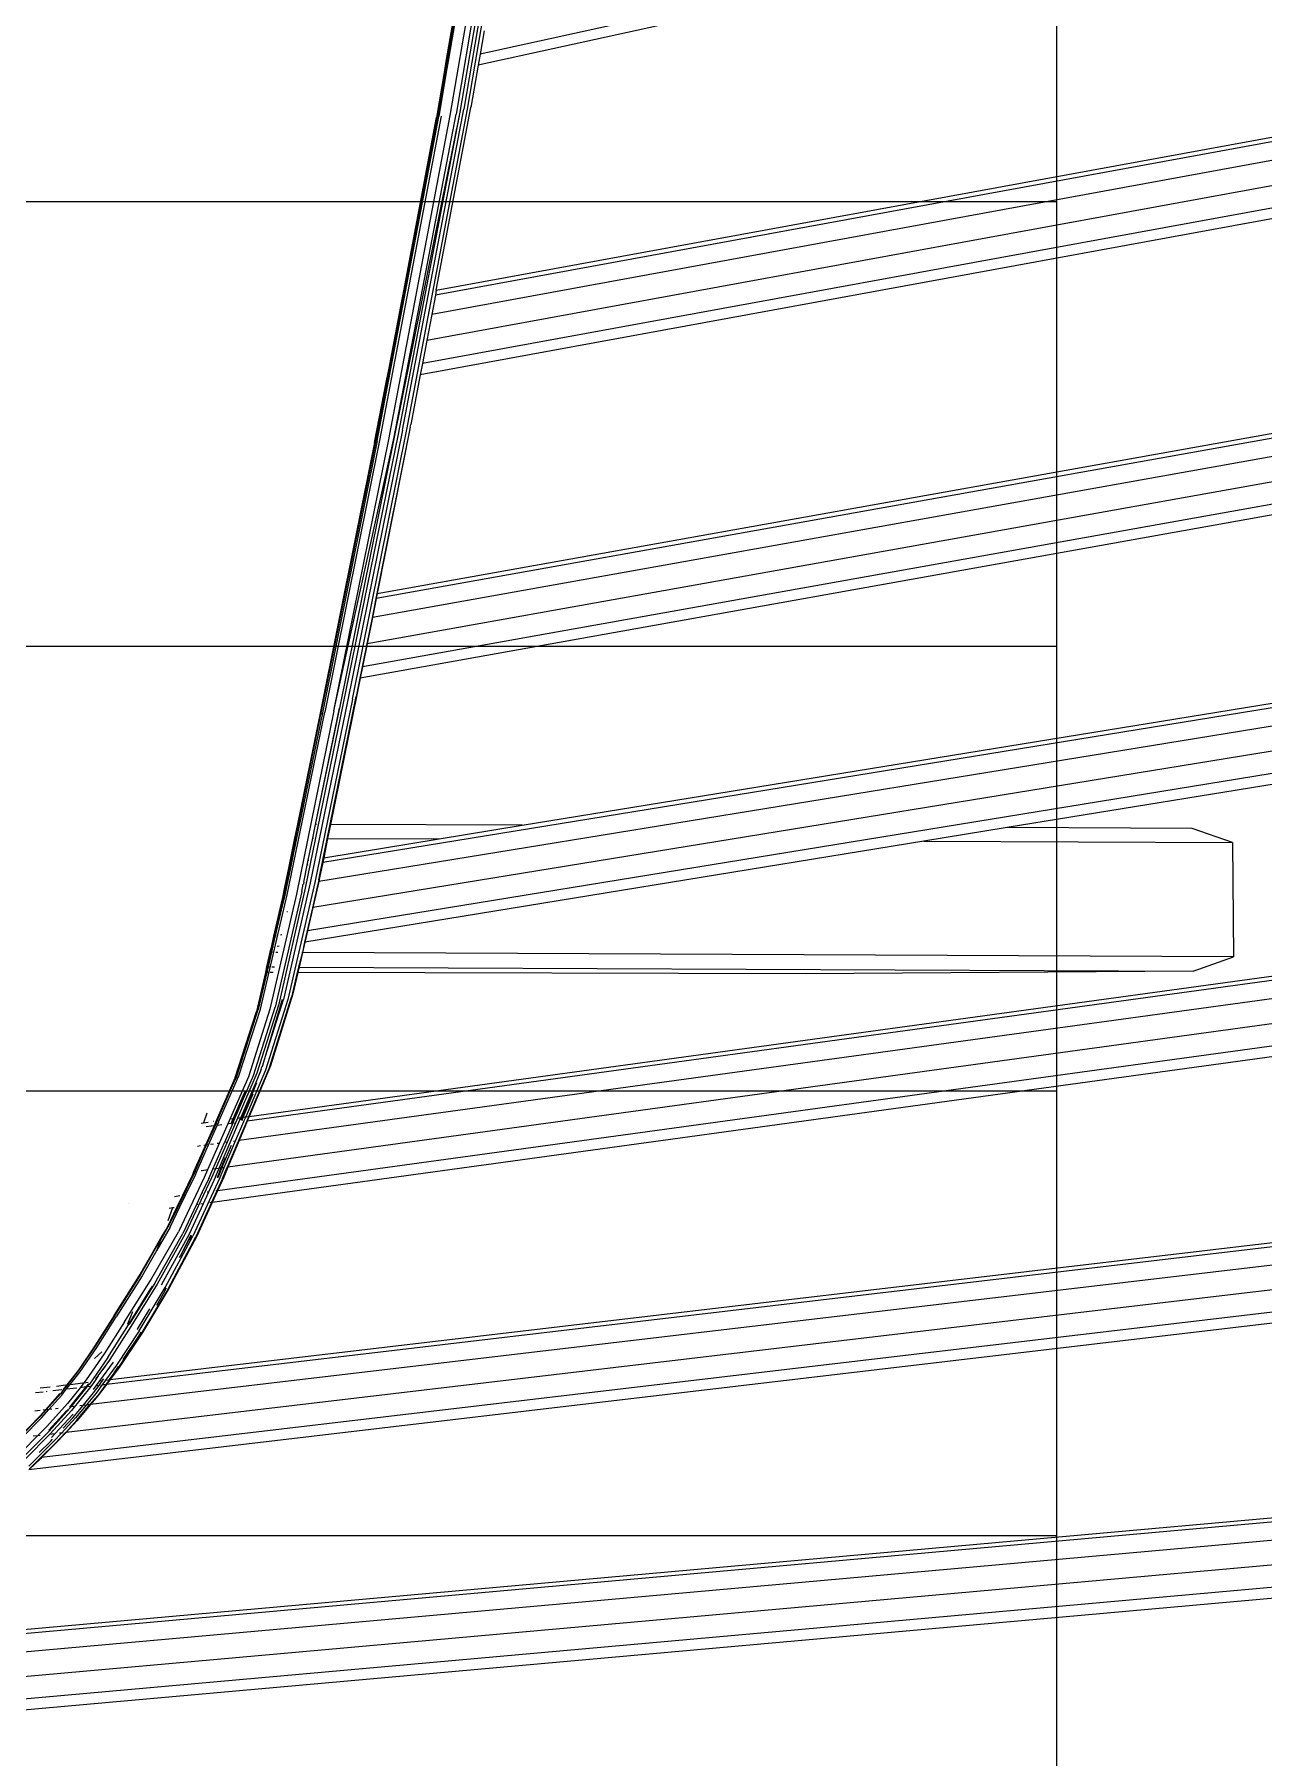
# Model space of a CAD drawing. Header units: millimetres. Extents: x -12551121 to 353735, y 112272 to 285506.
# Drawn here: x 102251.7 to 102510.9, y 170390.7 to 170754 of the extents above; entities that cross this region are included whole.
import ezdxf

# ---------------------------------------------------------------- set-up
doc = ezdxf.new("R2010")
doc.units = ezdxf.units.MM
doc.header["$MEASUREMENT"] = 0
doc.layers.add('+AT9-HATCH', color=8, linetype='Continuous')
doc.layers.add('+AT9_Hardscape', color=1, linetype='Continuous')

# ---------------------------------------------------------------- blocks, each defined once
blk = doc.blocks.new('cof')
at = {"layer": '+AT9_Hardscape', "color": 1}
for p, q in [((261.11, -839), (273.35, -767.44)), ((274.54, -767.28), (262.32, -838.67)), ((275.3, -767.06), (263.14, -838.27)), ((275.99, -766.77), (263.96, -837.67)), ((264.76, -837.61), (276.86, -766.76)), ((524.49, -769.63), (267.4, -826.03)), ((525.54, -771.65), (267, -828.37)), ((261.97, -817.16), (261.03, -822.73)), ((262.25, -817.1), (261.3, -822.67)), ((261.34, -822.66), (262.31, -817.09)), ((262.46, -817.05), (261.51, -822.62)), ((545.6, -824.16), (257.97, -876.86)), ((258.17, -875.78), (545.41, -823.16)), ((261.03, -822.73), (260.2, -827.61)), ((261.3, -822.67), (260.46, -827.55)), ((260.49, -827.55), (261.34, -822.66)), ((261.51, -822.62), (260.67, -827.51)), ((261.2, -822.69), (261.03, -822.73)), ((261.3, -822.67), (261.25, -822.68)), ((261.51, -822.62), (261.34, -822.66)), ((268.24, -821.15), (267.4, -826.03)), ((546.33, -827.96), (257.2, -880.93)), ((260.2, -827.61), (259.8, -829.94)), ((260.09, -829.88), (260.49, -827.55)), ((260.46, -827.55), (260.09, -829.88)), ((260.38, -827.57), (260.2, -827.61)), ((260.67, -827.51), (260.28, -829.84)), ((260.46, -827.55), (260.42, -827.56)), ((260.67, -827.51), (260.49, -827.55)), ((267.4, -826.03), (267, -828.37)), ((259.8, -829.94), (258.19, -839.43)), ((258.46, -839.26), (260.09, -829.88)), ((260.28, -829.84), (258.68, -839.19)), ((259.99, -829.9), (259.8, -829.94)), ((260.06, -829.89), (260.02, -829.9)), ((260.28, -829.84), (260.09, -829.88)), ((267, -828.37), (265.54, -836.9)), ((547.33, -833.1), (256.15, -886.44)), ((245.69, -907.59), (258.68, -839.19)), ((259.17, -839.14), (246.22, -907.51)), ((248.13, -907.26), (261.11, -839)), ((263.14, -838.27), (249.31, -906.78)), ((249.31, -906.78), (262.32, -838.67)), ((263.14, -838.27), (250.11, -906.19)), ((251.07, -905.29), (263.96, -837.67)), ((251.92, -905.18), (264.76, -837.61)), ((548.2, -837.61), (255.23, -891.29)), ((258.17, -875.78), (265.47, -837.29)), ((265.47, -837.29), (265.52, -837.05)), ((265.54, -836.9), (265.52, -837.05)), ((251.13, -877.07), (258.19, -839.43)), ((251.26, -877.05), (258.41, -839.37)), ((548.62, -839.79), (254.79, -893.62)), ((258.46, -839.26), (258.41, -839.37)), ((250.14, -882.22), (250.92, -878.15)), ((250.28, -882.19), (251.06, -878.12)), ((250.92, -878.15), (251.13, -877.07)), ((251.06, -878.12), (250.92, -878.15)), ((251.06, -878.12), (251.26, -877.05)), ((251.13, -877.07), (251.26, -877.05)), ((257.97, -876.86), (257.2, -880.93)), ((258.17, -875.78), (257.97, -876.86)), ((249.07, -887.73), (250.14, -882.22)), ((249.23, -887.7), (250.28, -882.19)), ((250.28, -882.19), (250.14, -882.22)), ((257.2, -880.93), (256.15, -886.44)), ((554.7, -885.49), (245.49, -940.8)), ((245.7, -939.75), (554.64, -884.5)), ((256.15, -886.44), (255.23, -891.29)), ((554.92, -889.36), (244.68, -944.85)), ((248.14, -892.58), (249.07, -887.73)), ((248.31, -892.55), (249.23, -887.7)), ((249.23, -887.7), (249.07, -887.73)), ((247.69, -894.92), (248.14, -892.58)), ((247.87, -894.88), (248.31, -892.55)), ((248.31, -892.55), (248.14, -892.58)), ((254.79, -893.62), (252.82, -904.12)), ((255.23, -891.29), (254.79, -893.62)), ((555.21, -894.62), (243.58, -950.36)), ((245.17, -907.93), (247.69, -894.92)), ((245.43, -907.69), (247.87, -894.88)), ((247.87, -894.88), (247.69, -894.92)), ((555.48, -899.26), (242.61, -955.22)), ((555.6, -901.52), (242.14, -957.58)), ((252.69, -904.7), (252.82, -904.12)), ((245.17, -907.93), (233.6, -965.32)), ((233.87, -965.02), (245.39, -907.85)), ((245.69, -907.59), (234.15, -964.91)), ((246.22, -907.51), (234.69, -964.81)), ((236.59, -964.53), (249.31, -906.78)), ((236.59, -964.53), (248.13, -907.26)), ((249.31, -906.78), (237.74, -963.96)), ((250.11, -906.19), (238.49, -963.25)), ((251.07, -905.29), (239.54, -962.16)), ((240.48, -962.03), (251.92, -905.18)), ((245.39, -907.85), (245.4, -907.77)), ((245.43, -907.69), (245.4, -907.77)), ((252.69, -904.7), (245.64, -939.77)), ((252.69, -904.7), (245.7, -939.75)), ((245.43, -940.81), (244.62, -944.86)), ((245.49, -940.8), (244.68, -944.85)), ((245.64, -939.77), (245.43, -940.81)), ((245.49, -940.8), (245.43, -940.81)), ((245.7, -939.75), (245.49, -940.8)), ((245.64, -939.77), (245.7, -939.75)), ((553.64, -944.42), (234.22, -996.48)), ((276.3, -988.64), (553.71, -943.43)), ((244.62, -944.86), (243.51, -950.37)), ((244.68, -944.85), (243.58, -950.36)), ((244.68, -944.85), (244.62, -944.86)), ((553.58, -948.3), (233.37, -1000.5)), ((243.51, -950.37), (242.54, -955.23)), ((243.58, -950.36), (242.61, -955.22)), ((243.58, -950.36), (243.51, -950.37)), ((553, -953.69), (232.11, -1006)), ((242.54, -955.23), (242.06, -957.6)), ((242.61, -955.22), (242.14, -957.58)), ((242.61, -955.22), (242.54, -955.23)), ((552.5, -958.46), (231, -1010.87)), ((242.06, -957.6), (241.29, -961.45)), ((242.14, -957.58), (241.51, -960.74)), ((242.14, -957.58), (242.06, -957.6)), ((239.54, -962.16), (231.6, -1000.78)), ((240.48, -962.03), (232.56, -1000.69)), ((233.37, -1000.11), (241.29, -961.45)), ((241.51, -960.74), (235.86, -988.46)), ((552.15, -960.82), (378.52, -989.12)), ((226.71, -1003.31), (234.69, -964.81)), ((236.59, -964.53), (228.68, -1003.13)), ((233.6, -965.32), (228.88, -988.42)), ((229.08, -988.42), (233.82, -965.23)), ((234.15, -964.91), (229.3, -988.43)), ((238.49, -963.25), (230.55, -1001.88)), ((232.72, -988.44), (237.8, -963.9)), ((232.72, -988.44), (237.74, -963.96)), ((233.87, -965.02), (233.82, -965.23)), ((228.28, -991.36), (227.21, -996.65)), ((228.69, -991.36), (227.62, -996.58)), ((228.48, -991.36), (228.27, -992.4)), ((228.88, -988.42), (228.28, -991.36)), ((228.28, -991.36), (228.48, -991.36)), ((228.48, -991.36), (229.08, -988.42)), ((228.48, -991.36), (228.69, -991.36)), ((229.3, -988.43), (228.69, -991.36)), ((229.08, -988.42), (228.88, -988.42)), ((229.3, -988.43), (229.08, -988.42)), ((231.17, -996), (232.11, -991.38)), ((232.11, -991.38), (232.72, -988.44)), ((232.11, -991.38), (232.29, -991.38)), ((232.94, -988.44), (232.72, -988.44)), ((235.26, -991.39), (234.43, -995.47)), ((234.43, -995.47), (258.75, -991.5)), ((235.86, -988.46), (235.26, -991.39)), ((235.26, -991.39), (258.75, -991.5)), ((276.3, -988.64), (235.86, -988.46)), ((258.75, -991.5), (276.3, -988.64)), ((378.52, -989.12), (360.98, -991.98)), ((417.55, -989.3), (378.52, -989.12)), ((426.07, -992.28), (417.55, -989.3)), ((228.27, -992.4), (227.41, -996.61)), ((360.98, -991.98), (230.45, -1013.25)), ((360.98, -991.98), (426.07, -992.28)), ((426.07, -992.28), (426.23, -1016.35)), ((227, -997.66), (226.18, -1001.67)), ((227.19, -997.67), (226.38, -1001.64)), ((227.41, -997.59), (226.58, -1001.6)), ((227.21, -996.65), (227, -997.66)), ((227.19, -997.67), (227, -997.66)), ((227.19, -997.67), (227.41, -996.61)), ((227.41, -997.59), (227.19, -997.67)), ((227.21, -996.65), (227.41, -996.61)), ((227.41, -996.61), (227.62, -996.58)), ((227.62, -996.58), (227.41, -997.59)), ((230.23, -1000.61), (230.96, -997.01)), ((230.96, -997.01), (231.17, -996)), ((231.05, -997), (230.96, -997.01)), ((231.17, -996), (231.27, -995.98)), ((234.22, -996.48), (233.63, -999.39)), ((234.43, -995.47), (234.22, -996.48)), ((229.82, -1002.59), (224.22, -1026.97)), ((230.55, -1001.88), (224.93, -1026.35)), ((226.18, -1001.67), (225.74, -1003.83)), ((231.6, -1000.78), (225.95, -1025.37)), ((226.38, -1001.64), (226, -1003.5)), ((226.38, -1001.64), (226.18, -1001.67)), ((226.58, -1001.6), (226.21, -1003.39)), ((226.58, -1001.6), (226.38, -1001.64)), ((232.56, -1000.69), (226.88, -1025.36)), ((229.82, -1002.59), (230.13, -1001.05)), ((230.16, -1001.02), (230.13, -1001.05)), ((230.16, -1001.02), (230.14, -1001.02)), ((230.23, -1000.61), (230.16, -1001.02)), ((233.37, -1000.11), (232.04, -1006.01)), ((233.37, -1000.5), (232.11, -1006)), ((233.63, -999.39), (233.37, -1000.5)), ((545.36, -1006.11), (218.29, -1051.04)), ((218.73, -1050.02), (545.55, -1005.13)), ((221.07, -1027.39), (226.71, -1003.31)), ((228.68, -1003.13), (223.1, -1027.39)), ((225.74, -1003.83), (224.98, -1007.16)), ((225.96, -1003.72), (225.18, -1007.13)), ((226.21, -1003.39), (225.35, -1007.1)), ((225.98, -1003.62), (225.96, -1003.72)), ((225.98, -1003.62), (226, -1003.5)), ((232.04, -1006.01), (230.94, -1010.88)), ((232.11, -1006), (231, -1010.87)), ((232.04, -1006.01), (232.01, -1006.01)), ((224.98, -1007.16), (223.86, -1012.03)), ((225.18, -1007.13), (224.07, -1012)), ((225.35, -1007.1), (224.22, -1011.97)), ((225.18, -1007.13), (224.98, -1007.16)), ((225.35, -1007.1), (225.18, -1007.13)), ((225.42, -1007.09), (225.35, -1007.1)), ((226.76, -1006.87), (226.62, -1006.89)), ((544.59, -1010.07), (216.58, -1055.12)), ((223.86, -1012.03), (223.32, -1014.41)), ((224.07, -1012), (223.52, -1014.38)), ((224.22, -1011.97), (223.66, -1014.36)), ((224.07, -1012), (223.86, -1012.03)), ((224.17, -1011.98), (224.07, -1012)), ((224.38, -1011.95), (224.22, -1011.97)), ((225.63, -1011.74), (225.29, -1011.8)), ((230.41, -1013.26), (229.92, -1015.44)), ((230.45, -1013.25), (229.95, -1015.44)), ((230.41, -1013.26), (230.34, -1013.27)), ((230.94, -1010.88), (230.41, -1013.26)), ((231, -1010.87), (230.45, -1013.25)), ((230.94, -1010.88), (230.88, -1010.89)), ((543.54, -1015.49), (214.22, -1060.72)), ((223.09, -1015.41), (222.39, -1018.49)), ((223.29, -1015.41), (222.59, -1018.49)), ((223.42, -1015.41), (222.71, -1018.49)), ((223.32, -1014.41), (223.09, -1015.41)), ((223.29, -1015.41), (223.09, -1015.41)), ((223.52, -1014.38), (223.29, -1015.41)), ((223.36, -1015.41), (223.29, -1015.41)), ((223.52, -1014.38), (223.32, -1014.41)), ((223.66, -1014.36), (223.42, -1015.41)), ((223.64, -1015.41), (223.42, -1015.41)), ((223.61, -1014.37), (223.52, -1014.38)), ((223.87, -1014.32), (223.66, -1014.36)), ((224.77, -1015.42), (224.31, -1015.42)), ((225.07, -1014.13), (224.64, -1014.2)), ((229.92, -1015.44), (229.13, -1018.52)), ((229.95, -1015.44), (229.25, -1018.52)), ((229.92, -1015.44), (229.84, -1015.44)), ((426.23, -1016.35), (229.95, -1015.44)), ((417.75, -1019.39), (426.23, -1016.35)), ((542.61, -1020.3), (212.02, -1065.7)), ((222.13, -1019.64), (220.25, -1027.87)), ((222.32, -1019.64), (220.49, -1027.54)), ((222.44, -1019.64), (220.63, -1027.44)), ((222.39, -1018.49), (222.13, -1019.64)), ((222.32, -1019.64), (222.13, -1019.64)), ((222.59, -1018.49), (222.32, -1019.64)), ((222.36, -1019.64), (222.32, -1019.64)), ((222.39, -1018.49), (222.59, -1018.49)), ((222.71, -1018.49), (222.44, -1019.64)), ((222.73, -1019.64), (222.44, -1019.64)), ((222.59, -1018.49), (222.63, -1018.49)), ((222.71, -1018.49), (222.98, -1018.49)), ((223.79, -1019.64), (223.17, -1019.64)), ((223.48, -1018.49), (224.06, -1018.49)), ((228.86, -1019.66), (227.66, -1024.87)), ((228.98, -1019.66), (227.94, -1024.2)), ((229.13, -1018.52), (228.86, -1019.66)), ((228.98, -1019.66), (228.86, -1019.66)), ((229.25, -1018.52), (228.98, -1019.66)), ((336.01, -1019.95), (228.98, -1019.66)), ((229.13, -1018.52), (229.25, -1018.52)), ((229.25, -1018.52), (417.75, -1019.39)), ((417.75, -1019.39), (336.01, -1019.95)), ((542.15, -1022.66), (210.9, -1068.16)), ((227.94, -1024.2), (223.2, -1039.32)), ((215.79, -1041.84), (220.25, -1027.87)), ((216.14, -1041.45), (220.63, -1027.44)), ((220.47, -1027.76), (216.14, -1041.45)), ((216.55, -1041.45), (221.07, -1027.39)), ((223.1, -1027.39), (218.54, -1041.67)), ((219.62, -1041.41), (224.22, -1026.97)), ((224.93, -1026.35), (220.3, -1040.93)), ((220.49, -1027.54), (220.41, -1027.79)), ((220.49, -1027.54), (220.47, -1027.76)), ((226.88, -1025.36), (222.16, -1040.24)), ((222.17, -1037.31), (225.73, -1025.32)), ((222.17, -1037.31), (225.95, -1025.37)), ((222.91, -1039.88), (227.66, -1024.87)), ((219.16, -1031.69), (216.02, -1041.53)), ((216.02, -1041.53), (217.14, -1037.8)), ((221.58, -1039.18), (222.17, -1037.31)), ((215.79, -1041.84), (211.77, -1050.97)), ((215.91, -1041.8), (211.88, -1050.96)), ((211.96, -1050.95), (215.72, -1042.4)), ((212.4, -1050.89), (216.55, -1041.45)), ((218.54, -1041.67), (214.21, -1051.6)), ((215.59, -1042.82), (215.72, -1042.4)), ((215.71, -1050.43), (219.62, -1041.41)), ((216.01, -1041.74), (215.72, -1042.4)), ((215.72, -1042.4), (215.91, -1041.8)), ((216.02, -1041.53), (215.91, -1041.8)), ((216.02, -1041.71), (216.01, -1041.74)), ((216.14, -1041.45), (216.02, -1041.71)), ((220.3, -1040.93), (216.25, -1050.36)), ((222.16, -1040.24), (218.01, -1050.11)), ((218.62, -1050.03), (222.91, -1039.88)), ((223.2, -1039.32), (218.73, -1050.02)), ((221.27, -1040.15), (220.1, -1042.88)), ((220.93, -1040.82), (220.1, -1042.88)), ((221.27, -1040.15), (221.41, -1039.59)), ((221.58, -1039.18), (221.41, -1039.59)), ((217.59, -1045.23), (215.35, -1050.48)), ((217.9, -1044.66), (215.42, -1050.47)), ((220.1, -1042.88), (216.96, -1050.26)), ((220.1, -1042.88), (217.3, -1049.94)), ((217.48, -1050.19), (219.54, -1045.27)), ((217.63, -1049.64), (220.34, -1042.89)), ((209.8, -1049.34), (209.07, -1051.34)), ((217.3, -1049.94), (217.18, -1050.23)), ((217.4, -1050.2), (217.63, -1049.64)), ((208.58, -1051.41), (209.07, -1051.34)), ((209.07, -1051.34), (210.06, -1051.21)), ((211.32, -1051.99), (209.51, -1056.1)), ((210.69, -1052.08), (209.61, -1052.23)), ((211.79, -1051.34), (209.66, -1056.07)), ((211.44, -1051.98), (209.66, -1056.07)), ((210.15, -1056.01), (211.96, -1051.91)), ((211.32, -1051.99), (210.77, -1052.07)), ((211.2, -1051.05), (211.23, -1051.05)), ((211.77, -1050.97), (211.32, -1051.99)), ((211.44, -1051.98), (211.32, -1051.99)), ((211.8, -1051.15), (211.44, -1051.98)), ((211.62, -1062.76), (216.96, -1050.26)), ((211.77, -1050.97), (211.88, -1050.96)), ((211.9, -1051.1), (211.79, -1051.34)), ((211.88, -1050.96), (211.8, -1051.15)), ((211.88, -1050.96), (211.96, -1050.95)), ((211.96, -1050.95), (211.9, -1051.1)), ((211.96, -1051.91), (211.93, -1051.91)), ((211.96, -1050.95), (212.4, -1050.89)), ((211.96, -1051.91), (212.29, -1051.16)), ((212.98, -1051.77), (212.03, -1051.9)), ((212.29, -1051.16), (212.4, -1050.89)), ((214.21, -1051.6), (212.41, -1055.7)), ((215.27, -1051.45), (213.49, -1055.55)), ((216.25, -1050.36), (214.04, -1055.47)), ((218.62, -1050.03), (214.07, -1060.74)), ((214.92, -1051.5), (214.21, -1051.6)), ((214.76, -1050.56), (215.35, -1050.48)), ((214.88, -1051.59), (214.92, -1051.5)), ((214.92, -1051.5), (215.35, -1050.48)), ((214.98, -1051.49), (214.92, -1051.5)), ((214.94, -1051.58), (214.98, -1051.49)), ((214.98, -1051.49), (215.42, -1050.47)), ((215.27, -1051.45), (214.98, -1051.49)), ((215.27, -1051.45), (215.71, -1050.43)), ((215.35, -1050.48), (215.42, -1050.47)), ((215.42, -1050.47), (215.71, -1050.43)), ((215.63, -1051.4), (215.54, -1051.41)), ((217.54, -1051.14), (215.79, -1055.23)), ((216.25, -1050.36), (216.96, -1050.26)), ((218.29, -1051.04), (216.58, -1055.12)), ((217.18, -1050.23), (216.95, -1050.79)), ((216.96, -1050.26), (217.18, -1050.23)), ((217.14, -1050.84), (217.4, -1050.2)), ((217.18, -1050.23), (217.4, -1050.2)), ((217.2, -1050.85), (217.48, -1050.19)), ((217.4, -1050.2), (217.48, -1050.19)), ((217.48, -1050.19), (217.89, -1050.13)), ((217.54, -1051.14), (217.51, -1051.14)), ((217.61, -1050.95), (217.54, -1051.14)), ((218.01, -1050.11), (217.61, -1050.95)), ((218.01, -1050.11), (218.62, -1050.03)), ((218.6, -1050.32), (218.29, -1051.04)), ((218.73, -1050.02), (218.6, -1050.32)), ((218.62, -1050.03), (218.73, -1050.02)), ((209.51, -1056.1), (207, -1061.71)), ((209.66, -1056.07), (207.15, -1061.69)), ((209.66, -1056.07), (207.22, -1061.68)), ((207.68, -1061.62), (210.15, -1056.01)), ((208.45, -1056.24), (207.81, -1056.33)), ((209.51, -1056.1), (209.18, -1056.14)), ((209.66, -1056.07), (209.51, -1056.1)), ((212.41, -1055.7), (209.95, -1061.31)), ((210.15, -1056.01), (209.95, -1056.03)), ((211.18, -1055.87), (210.59, -1055.95)), ((211.05, -1061.16), (213.49, -1055.55)), ((214.04, -1055.47), (211.62, -1061.08)), ((212.41, -1055.7), (211.94, -1055.76)), ((212.96, -1060.89), (214.74, -1056.6)), ((215.79, -1055.23), (213.4, -1060.83)), ((214.04, -1055.47), (213.49, -1055.55)), ((214.2, -1055.45), (214.04, -1055.47)), ((216.58, -1055.12), (214.22, -1060.72)), ((214.74, -1056.6), (215.02, -1056.05)), ((215.79, -1055.23), (215.41, -1055.28)), ((216.58, -1055.12), (216.52, -1055.13)), ((213.4, -1060.83), (212.43, -1063.1)), ((213.67, -1058.73), (212.76, -1060.92)), ((213.4, -1060.83), (212.96, -1060.89)), ((213.08, -1063.08), (214.07, -1060.74)), ((214.22, -1060.72), (213.34, -1062.8)), ((214.22, -1060.72), (214.07, -1060.74)), ((209.24, -1062.93), (203.79, -1074.34)), ((206.75, -1062.33), (204.64, -1066.72)), ((206.98, -1062.07), (204.74, -1066.7)), ((206.98, -1062.23), (204.83, -1066.69)), ((210.79, -1062.99), (205.25, -1074.8)), ((205.29, -1066.63), (207.44, -1062.17)), ((205.39, -1061.93), (205.34, -1061.94)), ((207, -1061.71), (206.75, -1062.33)), ((212.43, -1063.1), (206.83, -1075.28)), ((207.15, -1061.69), (206.98, -1062.07)), ((207.08, -1062.05), (206.98, -1062.23)), ((207, -1061.71), (207.15, -1061.69)), ((207.22, -1061.68), (207.08, -1062.05)), ((207.22, -1061.68), (207.15, -1061.69)), ((207.68, -1061.62), (207.22, -1061.68)), ((207.44, -1062.17), (207.68, -1061.62)), ((208.71, -1061.48), (208.62, -1061.49)), ((210.21, -1063.1), (208.76, -1066.15)), ((209.95, -1061.31), (208.83, -1061.46)), ((209.95, -1061.31), (209.24, -1062.93)), ((211.62, -1062.76), (210.14, -1065.96)), ((210.21, -1063.1), (211.05, -1061.16)), ((211.62, -1061.08), (210.79, -1062.99)), ((211.62, -1061.08), (211.05, -1061.16)), ((212.24, -1060.99), (211.62, -1061.08)), ((213.08, -1063.08), (211.87, -1065.72)), ((212.08, -1062.55), (211.93, -1062.89)), ((213.34, -1062.8), (212.02, -1065.7)), ((212.07, -1062.95), (212.44, -1062.16)), ((212.76, -1060.92), (212.08, -1062.55)), ((212.12, -1062.97), (212.44, -1062.16)), ((212.44, -1062.16), (212.96, -1060.89)), ((212.76, -1060.92), (212.53, -1060.95)), ((212.96, -1060.89), (212.76, -1060.92)), ((533.05, -1065.88), (188.62, -1106.55)), ((189.39, -1105.52), (533.21, -1064.92)), ((204.08, -1066.79), (202.98, -1066.95)), ((204.64, -1066.72), (203.45, -1069.18)), ((204.74, -1066.7), (203.55, -1069.17)), ((204.83, -1066.69), (203.64, -1069.15)), ((204.11, -1069.09), (205.29, -1066.63)), ((204.74, -1066.7), (204.64, -1066.72)), ((204.83, -1066.69), (204.74, -1066.7)), ((205.29, -1066.63), (205.02, -1066.66)), ((208.76, -1066.15), (207.6, -1068.61)), ((208.92, -1066.13), (208.76, -1066.15)), ((210.14, -1065.96), (209, -1068.42)), ((210.14, -1065.96), (209.85, -1066)), ((211.87, -1065.72), (210.75, -1068.18)), ((212.02, -1065.7), (210.9, -1068.16)), ((211.87, -1065.72), (211.71, -1065.75)), ((212.02, -1065.7), (211.87, -1065.72)), ((532.28, -1069.79), (185.29, -1110.78)), ((193.22, -1068.29), (193.19, -1068.29)), ((203.45, -1069.18), (201.41, -1073.41)), ((202.56, -1069.3), (201.58, -1072)), ((203.55, -1069.17), (201.61, -1073.17)), ((203.64, -1069.15), (201.7, -1073.18)), ((202.56, -1069.3), (201.81, -1069.41)), ((202.04, -1073.36), (204.11, -1069.09)), ((202.9, -1069.26), (202.56, -1069.3)), ((203.55, -1069.17), (203.45, -1069.18)), ((203.64, -1069.15), (203.55, -1069.17)), ((204.11, -1069.09), (203.93, -1069.11)), ((207.6, -1068.61), (204.7, -1074.72)), ((209, -1068.42), (206.03, -1074.84)), ((210.75, -1068.18), (207.44, -1075.42)), ((207.89, -1068.57), (207.6, -1068.61)), ((210.9, -1068.16), (207.66, -1075.28)), ((209, -1068.42), (208.49, -1068.49)), ((210.75, -1068.18), (210.45, -1068.22)), ((210.9, -1068.16), (210.75, -1068.18)), ((530.6, -1075.26), (180.11, -1116.65)), ((200.4, -1075.15), (195.72, -1083.36)), ((197.92, -1084.63), (203.79, -1074.34)), ((198.82, -1085.15), (204.7, -1074.72)), ((202.04, -1073.36), (199.26, -1078.19)), ((205.25, -1074.8), (199.33, -1085.38)), ((200.13, -1075.88), (201.61, -1073.32)), ((206.03, -1074.84), (200.17, -1085.6)), ((200.28, -1075.49), (201.61, -1073.17)), ((200.4, -1075.15), (200.28, -1075.49)), ((201.41, -1073.41), (200.4, -1075.15)), ((201.03, -1086.09), (206.83, -1075.28)), ((201.7, -1073.18), (201.61, -1073.32)), ((207.66, -1075.28), (201.79, -1086.29)), ((206.43, -1075.06), (204.21, -1079.35)), ((206.49, -1075.1), (204.21, -1079.35)), ((206.36, -1076.01), (206.71, -1075.22)), ((195.72, -1083.36), (200.28, -1075.49)), ((195.79, -1083.39), (200.11, -1075.93)), ((199.26, -1078.19), (196.14, -1083.6)), ((200.11, -1075.93), (199.26, -1078.19)), ((200.11, -1075.93), (200.13, -1075.88)), ((200.28, -1075.49), (200.13, -1075.88)), ((201.63, -1086.34), (207.44, -1075.42)), ((528.78, -1082.46), (172.28, -1124.56)), ((529.38, -1080.08), (174.9, -1121.94)), ((204.21, -1079.35), (203.92, -1079.79)), ((190.26, -1091.97), (195.56, -1083.56)), ((195.73, -1083.48), (190.32, -1092.03)), ((196.14, -1083.6), (190.66, -1092.26)), ((192.44, -1093.36), (197.92, -1084.63)), ((198.82, -1085.15), (193.38, -1093.82)), ((193.38, -1093.82), (198.3, -1085.81)), ((199.33, -1085.38), (193.79, -1094.34)), ((195.51, -1095.24), (201.03, -1086.09)), ((195.56, -1083.56), (195.72, -1083.36)), ((195.79, -1083.39), (195.73, -1083.48)), ((201.79, -1086.29), (196.19, -1095.59)), ((200.66, -1087.37), (201.26, -1086.19)), ((197.93, -1086.29), (193.32, -1093.77)), ((201.63, -1086.34), (196.08, -1095.57)), ((199.24, -1089.81), (200.66, -1087.37)), ((190.26, -1091.97), (186.2, -1098.38)), ((190.29, -1092.08), (186.26, -1098.45)), ((186.56, -1098.73), (190.66, -1092.26)), ((192.44, -1093.36), (188.15, -1100.09)), ((190.32, -1092.03), (190.29, -1092.08)), ((194.12, -1091.2), (193.03, -1093.79)), ((195.15, -1094.87), (197.75, -1090.6)), ((188.92, -1100.85), (193.3, -1093.99)), ((193.79, -1094.34), (189.33, -1101.3)), ((195.51, -1095.24), (190.77, -1102.45)), ((191.24, -1102.87), (196.08, -1095.57)), ((196.19, -1095.59), (191.31, -1102.95)), ((192.14, -1101.26), (195.44, -1096.33)), ((193.22, -1093.93), (193.32, -1093.77)), ((193.28, -1093.97), (193.38, -1093.82)), ((193.38, -1093.82), (193.3, -1093.99)), ((195.08, -1094.97), (195.15, -1094.87)), ((195.44, -1096.33), (195.94, -1095.48)), ((186.2, -1098.38), (182.7, -1103.52)), ((186.24, -1098.47), (182.74, -1103.61)), ((183.01, -1103.93), (186.56, -1098.73)), ((188.15, -1100.09), (184.36, -1105.57)), ((186.1, -1101.05), (187.67, -1099.67)), ((186.26, -1098.45), (186.24, -1098.47)), ((182.7, -1103.52), (180.29, -1106.6)), ((182.74, -1103.61), (180.4, -1106.58)), ((180.97, -1106.52), (183.01, -1103.93)), ((188.92, -1100.85), (185.02, -1106.45)), ((186.9, -1104.69), (187.87, -1103.38)), ((190.01, -1101.82), (187.15, -1105.79)), ((189.33, -1101.3), (187.87, -1103.38)), ((187.87, -1103.38), (189.41, -1101.31)), ((190.77, -1102.45), (188.42, -1105.64)), ((190.25, -1104.08), (189.14, -1105.55)), ((191.24, -1102.87), (189.25, -1105.54)), ((191.31, -1102.95), (189.39, -1105.52)), ((190.25, -1104.08), (191.13, -1102.77)), ((174.63, -1107.26), (176.78, -1107.01)), ((176.07, -1108.04), (175.88, -1108.06)), ((179.19, -1107.67), (177.28, -1107.89)), ((178.09, -1106.86), (180, -1106.63)), ((179.59, -1107.62), (178.97, -1108.43)), ((179.19, -1108.78), (180.15, -1107.55)), ((179.59, -1107.62), (179.48, -1107.63)), ((180.29, -1106.6), (179.52, -1107.58)), ((180.4, -1106.58), (179.59, -1107.62)), ((180.15, -1107.55), (180.97, -1106.52)), ((182.37, -1107.29), (180.15, -1107.55)), ((180.22, -1106.6), (180.29, -1106.6)), ((180.29, -1106.6), (180.4, -1106.58)), ((183.06, -1107.21), (180.4, -1110.55)), ((180.92, -1111.29), (184.36, -1107.06)), ((180.97, -1106.52), (183.63, -1106.2)), ((181.02, -1111.28), (184.46, -1107.04)), ((181.15, -1111.27), (184.55, -1107.04)), ((185.36, -1106.96), (181.25, -1112.05)), ((183.88, -1106.17), (183.06, -1107.21)), ((184.36, -1107.06), (183.06, -1107.21)), ((184.36, -1105.57), (183.88, -1106.17)), ((183.88, -1106.17), (184.74, -1106.07)), ((184.36, -1107.06), (184.85, -1106.45)), ((184.46, -1107.04), (184.36, -1107.06)), ((184.46, -1107.04), (184.89, -1106.52)), ((184.55, -1107.04), (184.46, -1107.04)), ((184.55, -1107.04), (185.02, -1106.45)), ((185.21, -1106.96), (184.55, -1107.04)), ((184.85, -1106.45), (184.93, -1106.33)), ((184.98, -1106.39), (184.89, -1106.52)), ((186.09, -1105.91), (185.36, -1106.96)), ((186.4, -1106.82), (185.82, -1107.62)), ((185.91, -1108.33), (187.07, -1106.74)), ((185.96, -1105.93), (186.09, -1105.91)), ((186.9, -1104.69), (186.09, -1105.91)), ((186.09, -1105.91), (186.19, -1105.9)), ((186.32, -1105.31), (186.9, -1104.69)), ((187.15, -1105.79), (186.4, -1106.82)), ((187.07, -1106.74), (186.4, -1106.82)), ((187.66, -1106.67), (186.43, -1108.34)), ((188.48, -1106.57), (186.79, -1108.83)), ((188.62, -1106.55), (186.83, -1108.95)), ((187.07, -1106.74), (187.82, -1105.71)), ((187.33, -1106.71), (187.07, -1106.74)), ((187.15, -1105.79), (187.82, -1105.71)), ((188.42, -1105.64), (187.66, -1106.67)), ((188.48, -1106.57), (187.66, -1106.67)), ((187.82, -1105.71), (188.05, -1105.38)), ((187.82, -1105.71), (187.88, -1105.7)), ((188.42, -1105.64), (189.14, -1105.55)), ((189.25, -1105.54), (188.48, -1106.57)), ((188.62, -1106.55), (188.48, -1106.57)), ((189.39, -1105.52), (188.62, -1106.55)), ((189.14, -1105.55), (189.25, -1105.54)), ((189.25, -1105.54), (189.39, -1105.52)), ((175.29, -1108.13), (173.69, -1108.32)), ((178.81, -1108.47), (175.75, -1111.9)), ((178.97, -1108.43), (175.9, -1111.89)), ((180.4, -1110.55), (176.03, -1115.4)), ((176.48, -1111.82), (179.19, -1108.78)), ((176.53, -1116.38), (180.97, -1111.49)), ((178.46, -1111.59), (177.87, -1111.65)), ((180.92, -1111.29), (180.86, -1111.3)), ((180.88, -1111.34), (180.92, -1111.29)), ((180.92, -1111.4), (181.02, -1111.28)), ((181.02, -1111.28), (180.92, -1111.29)), ((180.97, -1111.49), (181.15, -1111.27)), ((181.15, -1111.27), (181.02, -1111.28)), ((181.75, -1111.2), (181.15, -1111.27)), ((181.51, -1113.59), (183.71, -1110.97)), ((184.31, -1110.89), (182.12, -1113.54)), ((185.29, -1110.78), (182.4, -1114.21)), ((182.41, -1114.07), (185.15, -1110.79)), ((183.71, -1110.97), (183.01, -1111.05)), ((183.71, -1110.97), (185.91, -1108.33)), ((184.31, -1110.89), (183.71, -1110.97)), ((186.43, -1108.34), (184.31, -1110.89)), ((185.15, -1110.79), (184.31, -1110.89)), ((185.15, -1110.79), (186.79, -1108.83)), ((185.29, -1110.78), (185.15, -1110.79)), ((186.83, -1108.95), (185.29, -1110.78)), ((170.08, -1117.83), (174.67, -1113.12)), ((174.73, -1113.21), (170.25, -1117.81)), ((170.85, -1117.74), (174.92, -1113.57)), ((174.66, -1112.03), (173.49, -1112.17)), ((175.75, -1111.9), (174.67, -1113.12)), ((175.9, -1111.89), (174.73, -1113.21)), ((174.92, -1113.57), (176.48, -1111.82)), ((175.75, -1111.9), (175.28, -1111.96)), ((175.9, -1111.89), (175.75, -1111.9)), ((176.27, -1111.84), (175.9, -1111.89)), ((176.44, -1116.2), (180.22, -1112.08)), ((176.47, -1116.26), (180.57, -1111.81)), ((177.12, -1111.74), (176.48, -1111.82)), ((181.25, -1112.05), (176.75, -1116.96)), ((181.59, -1112.77), (177.75, -1116.93)), ((182.12, -1113.54), (179.12, -1116.77)), ((179.47, -1115.75), (181.51, -1113.59)), ((180.04, -1116.66), (182.41, -1114.07)), ((182.4, -1114.21), (180.11, -1116.65)), ((171.01, -1120.5), (174.11, -1117.36)), ((171.44, -1121.51), (176.53, -1116.38)), ((176.63, -1117.06), (171.6, -1122.11)), ((172.23, -1123.73), (177.5, -1118.51)), ((174.11, -1117.36), (173.2, -1117.47)), ((174.11, -1117.36), (176.03, -1115.4)), ((174.61, -1117.3), (174.11, -1117.36)), ((174.45, -1120.86), (176.8, -1118.57)), ((177.75, -1116.93), (176.63, -1117.06)), ((176.75, -1116.96), (176.63, -1117.06)), ((176.8, -1118.57), (177.24, -1118.1)), ((177.75, -1116.93), (177.01, -1117.72)), ((179.12, -1116.77), (177.5, -1118.51)), ((180.11, -1116.65), (177.69, -1119.21)), ((177.73, -1119.07), (179.98, -1116.66)), ((179.12, -1116.77), (178.71, -1116.81)), ((179.48, -1116.72), (179.12, -1116.77)), ((180.04, -1116.66), (179.98, -1116.66)), ((174.78, -1122.12), (172.34, -1124.45)), ((172.41, -1124.3), (174.8, -1121.95)), ((174.9, -1121.94), (174.78, -1122.12)), ((174.8, -1121.95), (177.73, -1119.07)), ((174.9, -1121.94), (174.8, -1121.95)), ((177.69, -1119.21), (174.9, -1121.94)), ((515.02, -1128.36), (63.8, -1168.72)), ((78.69, -1166.49), (515.33, -1127.4)), ((513.87, -1132.28), (44.46, -1174.3)), ((511.98, -1137.69), (44.64, -1179.52)), ((510.41, -1142.49), (44.71, -1184.18)), ((509.59, -1144.88), (47.93, -1186.21))]:
    blk.add_line(p, q, dxfattribs=at)

msp = doc.modelspace()

# ---------------------------------------------------------------- hatches: boundary and pattern name
at = {"layer": '+AT9-HATCH'}
h = msp.add_hatch(dxfattribs=at)
h.set_pattern_fill('LINE', color=8, scale=750)
h.paths.add_polyline_path([(98342.22, 176851.47), (98342.22, 179526.48), (97292.22, 179526.48, 0.414214), (96392.22, 178626.48), (96392.22, 177751.48, -0.414214), (95292.22, 176651.48), (94892.22, 176651.48), (94892.22, 174751.48), (96392.22, 174751.48, 0.414214), (97292.22, 175651.48), (97292.22, 176001.46), (97292.22, 176451.47, -0.414214), (97692.22, 176851.47), (98342.22, 176851.47)], is_closed=False)
h.paths.add_polyline_path([(98392.22, 179526.48), (98392.22, 176851.47), (98692.22, 176851.47), (98692.22, 179526.48)])
h.paths.add_polyline_path([(98742.22, 179526.48), (98742.22, 176851.47), (99042.22, 176851.47), (99042.22, 179526.48)])
h.paths.add_polyline_path([(99367.22, 179526.48), (99367.22, 176851.47), (99667.22, 176851.47), (99667.22, 179526.48)])
h.paths.add_polyline_path([(99717.22, 179526.48), (99717.22, 176851.47), (100017.22, 176851.47), (100017.22, 179526.48)])
h.paths.add_polyline_path([(100067.22, 179526.48), (100067.22, 176851.47), (100367.22, 176851.47), (100367.22, 179526.48)])
h.paths.add_polyline_path([(100417.22, 179526.48), (100417.22, 176851.47), (100717.22, 176851.47), (100717.22, 179526.48)])
h.paths.add_polyline_path([(101067.22, 176716.04), (101067.22, 179526.48), (100767.22, 179526.48), (100767.22, 176851.46), (100767.22, 176851.46, -0.21525)])
h.paths.add_polyline_path([(101117.22, 179526.48), (101117.22, 173451.49), (101417.22, 173451.49), (101417.22, 179503.97, 0.056082), (101217.22, 179526.48), (101117.22, 179526.48)], is_closed=False)
h.paths.add_polyline_path([(101467.22, 179491.06), (101467.22, 173451.49), (101767.22, 173451.49), (101767.22, 179338.87, 0.094274)])
h.paths.add_polyline_path([(102117.22, 178626.63, 0.213378), (101817.22, 179297.3), (101817.22, 173451.49), (102117.22, 173451.49), (102117.22, 178626.48)], is_closed=False)
h.paths.add_polyline_path([(101817.22, 173101.46), (101817.22, 170101.46), (102117.22, 170101.46), (102117.22, 173101.46)])
h.paths.add_polyline_path([(101467.22, 173101.46), (101467.22, 170101.46), (101767.22, 170101.46), (101767.22, 173101.46)])
h.paths.add_polyline_path([(101117.22, 173101.46), (101117.22, 170101.46), (101417.22, 170101.46), (101417.22, 173101.46)])
h.paths.add_polyline_path([(101117.22, 169801.46), (101117.22, 166601.46), (101417.22, 166601.46), (101417.22, 169801.46)])
h.paths.add_polyline_path([(101467.22, 169801.46), (101467.22, 166601.46), (101767.22, 166601.46), (101767.22, 169801.46)])
h.paths.add_polyline_path([(101817.22, 169801.46), (101817.22, 166601.46), (102117.22, 166601.46), (102117.22, 169801.46)])
h.paths.add_polyline_path([(102517.22, 169801.46), (102817.22, 169801.46), (102817.22, 166601.46), (102517.22, 166601.46)])
h.paths.add_polyline_path([(102167.22, 169801.46), (102467.22, 169801.46), (102467.22, 166601.46), (102167.22, 166601.46)])
h.paths.add_polyline_path([(102867.22, 169801.46), (103167.22, 169801.46), (103167.22, 166601.46), (102867.22, 166601.46)])
h.paths.add_polyline_path([(102867.22, 173101.46), (103167.22, 173101.46), (103167.22, 170101.46), (102867.22, 170101.46)])
h.paths.add_polyline_path([(102167.22, 173101.46), (102467.22, 173101.46), (102467.22, 170101.46), (102167.22, 170101.46)])
h.paths.add_polyline_path([(102517.22, 173101.46), (102817.22, 173101.46), (102817.22, 170101.46), (102517.22, 170101.46)])
at = {"layer": '+AT9_Hardscape'}
h = msp.add_hatch(dxfattribs=at)
h.set_pattern_fill('CTYSQMK2', color=8, scale=30)
h.set_pattern_definition([(0, (84.85, 0), (360, 360), [550.293, -169.707]), (90, (0, 84.85), (-360, 360), [550.293, -169.707]), (45, (275.15, 360), (-360.0008, 360.0008), [120, -389.118]), (315, (275.15, 360), (360.0008, 360.0008), [120, -389.118]), (45, (360, 275.15), (-360.0008, 360.0008), [120, -389.118]), (315, (360, 444.85), (360.0008, 360.0008), [120, -389.118])])
h.paths.add_polyline_path([(103192.22, 169851.63), (101067.23, 169851.63), (101067.22, 170051.5), (101067.23, 173151.63), (101067.22, 173351.46), (101067.22, 176451.46, 0.414214), (100767.22, 176751.46), (99292.22, 176751.46), (99092.22, 176751.47), (98142.22, 176751.46), (97692.22, 176751.46, 0.414213), (97392.22, 176451.46), (97392.22, 176001.46), (97392.22, 175651.48, -0.414214), (96392.22, 174651.48), (94842.22, 174651.48), (94842.23, 173826.46), (97342.22, 173826.46), (97342.22, 173226.46), (97342.22, 171216.47), (99072.22, 171216.47), (99092.22, 171216.47), (99092.23, 175751.61), (99272.22, 175751.61), (99292.22, 175751.47), (99292.22, 170526.63), (99272.22, 170526.49), (99272.22, 166551.62), (101067.22, 166551.62), (101078.67, 169851.48), (101972.22, 169851.48), (101972.22, 169801.46), (102117.22, 169801.46), (102117.22, 168556.82), (102167.22, 168556.82), (102161.93, 169077.07), (102122.22, 169077.07), (102122.22, 169851.48), (103015.77, 169851.48), (103015.77, 169801.46), (103042.22, 169801.46), (103042.22, 169851.48), (103192.22, 169851.48)], is_closed=False)
h.paths.add_polyline_path([(102167.22, 171018.02), (102117.22, 171021.5), (102167.22, 171020.13), (102175.69, 171019.89)], is_closed=False)
h.paths.add_polyline_path([(94842.22, 173226.46), (94822.22, 171216.47), (96211.93, 171216.47), (96442.22, 171216.47), (96442.22, 173226.46), (94842.22, 173226.46)])
h.paths.add_polyline_path([(96442.22, 173226.46), (96442.22, 171216.47), (96742.22, 171216.47), (96742.22, 173226.46)])
h.paths.add_polyline_path([(97042.22, 173226.46), (96742.22, 173226.46), (96742.22, 171216.47), (97042.22, 171216.47)])
h.paths.add_polyline_path([(97042.22, 171216.47), (97342.22, 171216.47), (97342.22, 173226.46), (97042.22, 173226.46)])

# ---------------------------------------------------------------- linework, layer by layer
at = {"layer": '+AT9_Hardscape', "elevation": 0}
msp.add_lwpolyline([(102167.22, 173101.46), (102467.22, 173101.46), (102467.22, 170101.46), (102167.22, 170101.46)], close=True, dxfattribs=at)

# ---------------------------------------------------------------- block references
msp.add_blockref('cof', (102078.29, 171575.92))

doc.saveas('drawing.dxf')
